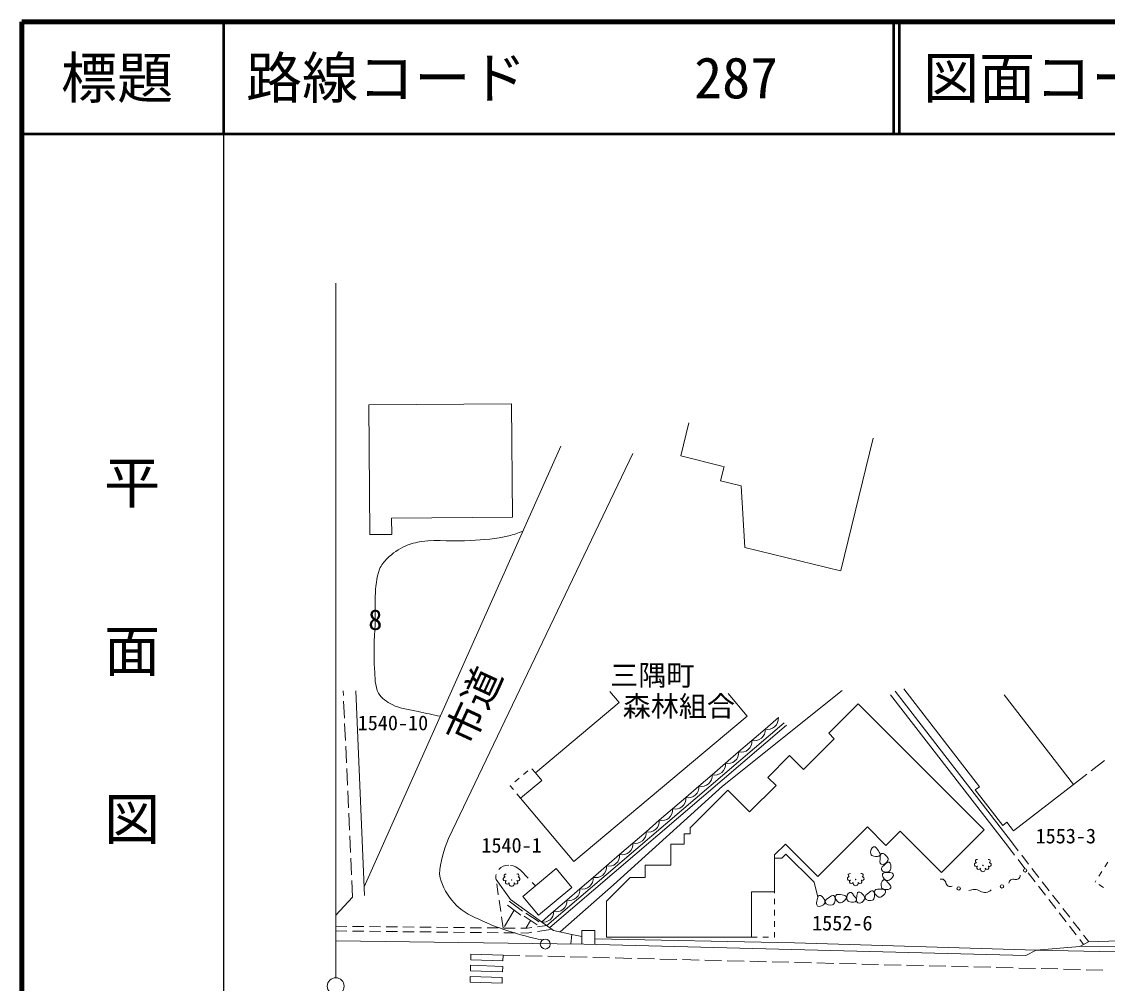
# Model space of a CAD drawing. Units: millimetres, scale not verified. Extents: x 40000 to 680000, y 20000 to 380000.
# Drawn here: x 40000 to 136805, y 294265 to 380000 of the extents above; entities that cross this region are included whole.
import ezdxf
from ezdxf.enums import TextEntityAlignment as Align

# ---------------------------------------------------------------- set-up
doc = ezdxf.new("R2010")
doc.units = ezdxf.units.MM
doc.header["$LTSCALE"] = 1000
for name, color, linetype, lineweight in [('M-BGD', 7, 'Continuous', 13), ('M-BMK-OTRS', 5, 'Continuous', 13), ('M-TTL', 2, 'Continuous', 140), ('M-TTL-BAND', 7, 'Continuous', 25), ('M-TTL-LINE', 7, 'Continuous', 50), ('M-TTL-TXT', 7, 'Continuous', 13), ('M-WORK', 1, 'Continuous', 13)]:
    doc.layers.add(name, color=color, linetype=linetype, lineweight=lineweight)
doc.styles.add('@ＭＳ ゴシック', font='')
doc.styles.add('ＭＳ ゴシック', font='')
doc.styles.get('@ＭＳ ゴシック').set_extended_font_data('@MS Gothic')
doc.styles.get('ＭＳ ゴシック').set_extended_font_data('MS Gothic')

msp = doc.modelspace()

# ---------------------------------------------------------------- linework, layer by layer
at = {"layer": 'M-BGD'}
msp.add_line((68000, 294756), (68000, 356696), dxfattribs=at)
msp.add_circle((68000, 294006), 750, dxfattribs=at)
at = {"layer": 'M-BMK-OTRS'}
msp.add_line((89944, 297763), (68000, 298057), dxfattribs=at)
at = {"layer": 'M-TTL'}
for p, q in [((40000, 380000), (40000, 20000)), ((680000, 380000), (40000, 380000))]:
    msp.add_line(p, q, dxfattribs=at)
at = {"layer": 'M-TTL-BAND'}
msp.add_line((58000, 370000), (58000, 20000), dxfattribs=at)
at = {"layer": 'M-TTL-LINE'}
for p, q in [((58000, 380000), (58000, 370000)), ((117750, 380000), (117750, 370000)), ((118250, 380000), (118250, 370000)), ((40000, 370000), (680000, 370000))]:
    msp.add_line(p, q, dxfattribs=at)
at = {"layer": 'M-WORK'}
for p, q in [((70968, 345834), (83689, 345920)), ((70968, 345834), (71046, 334269)), ((83689, 345920), (83757, 335812)), ((99500, 344224), (98775, 341286)), ((115939, 342856), (113030, 331064)), ((88061, 342167), (70539, 302854)), ((94511, 341488), (78055, 307164)), ((102564, 340351), (98775, 341286)), ((102319, 339074), (102630, 340335)), ((102319, 339074), (104147, 338623)), ((104487, 333134), (104147, 338623)), ((83757, 335812), (72987, 335739)), ((72997, 334282), (72987, 335739)), ((71046, 334269), (72997, 334282)), ((104487, 333134), (113021, 331028)), ((118675, 320505), (125405, 311795)), ((68685, 319912), (68666, 320341)), ((70572, 302086), (69797, 320332)), ((93287, 319297), (92459, 320283)), ((113149, 320366), (102492, 311851)), ((104698, 318094), (103009, 320108)), ((117487, 319993), (127927, 306484)), ((117883, 320298), (128257, 306874)), ((133785, 311988), (127609, 319980)), ((68776, 317914), (68708, 319412)), ((85802, 313019), (93287, 319297)), ((114594, 319178), (111971, 316555)), ((125821, 307951), (114594, 319178)), ((104698, 318094), (89223, 305115)), ((107471, 317949), (106292, 316932)), ((68867, 315916), (68799, 317415)), ((107990, 317497), (86840, 299411)), ((108185, 317269), (87091, 299231)), ((106292, 316932), (105113, 315915)), ((111971, 316555), (112453, 316073)), ((105113, 315915), (103933, 314898)), ((112453, 316073), (109710, 313330)), ((68958, 313918), (68890, 315417)), ((103933, 314898), (102754, 313881)), ((102754, 313881), (101575, 312863)), ((108478, 314561), (106541, 312624)), ((109710, 313330), (108478, 314561)), ((135367, 313210), (136554, 314128)), ((69049, 311920), (68981, 313419)), ((84737, 312872), (85121, 313193)), ((85493, 313388), (85802, 313019)), ((85802, 313019), (86368, 312344)), ((101575, 312863), (100396, 311846)), ((133785, 311988), (134971, 312905)), ((83552, 311877), (83588, 311908)), ((83842, 311531), (83552, 311877)), ((83971, 312229), (84354, 312550)), ((86368, 312344), (84485, 310764)), ((102492, 311851), (92779, 303050)), ((100396, 311846), (99217, 310829)), ((107266, 311899), (104914, 309547)), ((106541, 312624), (107266, 311899)), ((125405, 311795), (125035, 311509)), ((133785, 311988), (128445, 307861)), ((69140, 309922), (69072, 311421)), ((84485, 310764), (84164, 311147)), ((84485, 310764), (89223, 305115)), ((99217, 310829), (98038, 309812)), ((102974, 311488), (99618, 308132)), ((104914, 309547), (102974, 311488)), ((127488, 308335), (125035, 311509)), ((98038, 309812), (96859, 308795)), ((69232, 307924), (69163, 309423)), ((96859, 308795), (95679, 307778)), ((99618, 308132), (99618, 307595)), ((111005, 303785), (115421, 308201)), ((115421, 308201), (117069, 306553)), ((122020, 304149), (125821, 307951)), ((127488, 308335), (127858, 308621)), ((127858, 308621), (128445, 307861)), ((69323, 305926), (69254, 307425)), ((95679, 307778), (94500, 306761)), ((99618, 307595), (99077, 307595)), ((99077, 307595), (99077, 306680)), ((117069, 306553), (118343, 307826)), ((118343, 307826), (122020, 304149)), ((128257, 306874), (128868, 306083)), ((94500, 306761), (93321, 305744)), ((99077, 306680), (97874, 306680)), ((97874, 306680), (97874, 304804)), ((107144, 305710), (108112, 306678)), ((108112, 306678), (111005, 303785)), ((127927, 306484), (128538, 305692)), ((69414, 303929), (69345, 305427)), ((93321, 305744), (92142, 304727)), ((107144, 302420), (107144, 305710)), ((107778, 305417), (107144, 305417)), ((108151, 305789), (107778, 305417)), ((108151, 305789), (110655, 303285)), ((128844, 305297), (129456, 304505)), ((129174, 305688), (129785, 304896)), ((136862, 305076), (136592, 304655)), ((84474, 304347), (85168, 303626)), ((84681, 302014), (87659, 304493)), ((87659, 304493), (89053, 302818)), ((92142, 304727), (90963, 303710)), ((97874, 304804), (95601, 304804)), ((95601, 304804), (95601, 303685)), ((129761, 304110), (130373, 303318)), ((130091, 304501), (130703, 303709)), ((136322, 304234), (136052, 303813)), ((69505, 301931), (69436, 303429)), ((82301, 303508), (83588, 301739)), ((82502, 302158), (82355, 303147)), ((85514, 303265), (85812, 302956)), ((92779, 303050), (88031, 298846)), ((90963, 303710), (89784, 302693)), ((94268, 303685), (92156, 301574)), ((94268, 303685), (95601, 303685)), ((110655, 303285), (110987, 301955)), ((131008, 303314), (131620, 302523)), ((135782, 303392), (135719, 303294)), ((136463, 302818), (136042, 303087)), ((89053, 302818), (86075, 300339)), ((89784, 302693), (88605, 301676)), ((105087, 298366), (105087, 302420)), ((105087, 302420), (107144, 302420)), ((107144, 302309), (107144, 302420)), ((130679, 302923), (131290, 302132)), ((131926, 302127), (132537, 301336)), ((68000, 300340), (69505, 301931)), ((82722, 300674), (82575, 301664)), ((83310, 301217), (84518, 300342)), ((83464, 301583), (84672, 300707)), ((83588, 301739), (87435, 298985)), ((86075, 300339), (84681, 302014)), ((88605, 301676), (87426, 300659)), ((92156, 298366), (92156, 301574)), ((107144, 301309), (107144, 301809)), ((131596, 301736), (132207, 300945)), ((82943, 299191), (82796, 300180)), ((83914, 300780), (83048, 299342)), ((84795, 300238), (85969, 299467)), ((84964, 300508), (86137, 299738)), ((87426, 300659), (86369, 299748)), ((107144, 300309), (107144, 300809)), ((132513, 300549), (133125, 299758)), ((132843, 300940), (133454, 300149)), ((68000, 299353), (69000, 299342)), ((69500, 299337), (70500, 299326)), ((71000, 299321), (72000, 299310)), ((72500, 299304), (73500, 299293)), ((74000, 299288), (75000, 299277)), ((75500, 299272), (76499, 299261)), ((76999, 299255), (77999, 299244)), ((78499, 299239), (79499, 299228)), ((79999, 299223), (80999, 299212)), ((81499, 299206), (82499, 299196)), ((82999, 299190), (83999, 299179)), ((84499, 299174), (85076, 299168)), ((85382, 299852), (84989, 299221)), ((85076, 299168), (85494, 299230)), ((85989, 299303), (86819, 299426)), ((107144, 299309), (107144, 299809)), ((133430, 299362), (134042, 298571)), ((133760, 299753), (134372, 298962)), ((68000, 298931), (69000, 298920)), ((69500, 298915), (70500, 298904)), ((71000, 298899), (72000, 298888)), ((72500, 298882), (73500, 298872)), ((74000, 298866), (75000, 298855)), ((75500, 298850), (76499, 298839)), ((76999, 298834), (77999, 298823)), ((78499, 298817), (79499, 298806)), ((79999, 298801), (80999, 298790)), ((81499, 298785), (82499, 298774)), ((82999, 298768), (83999, 298757)), ((84499, 298752), (85070, 298746)), ((85070, 298746), (85494, 298809)), ((85989, 298882), (86973, 299028)), ((86973, 299028), (87306, 299077)), ((87435, 298985), (89062, 298606)), ((89062, 298606), (88967, 297788)), ((89062, 298606), (89944, 298445)), ((89944, 298963), (89944, 297763)), ((89944, 298963), (91115, 298963)), ((91115, 298963), (91115, 297733)), ((91115, 298224), (108907, 297874)), ((105087, 298366), (92156, 298366)), ((105087, 298366), (105587, 298366)), ((106087, 298366), (106587, 298366)), ((107087, 298366), (107144, 298366)), ((107144, 298366), (107144, 298809)), ((134348, 298175), (134697, 297723)), ((134677, 298566), (135145, 297961)), ((88967, 297788), (129531, 296738)), ((108907, 297874), (130474, 297230)), ((129531, 296738), (130474, 297230)), ((130474, 297230), (134349, 297530)), ((130474, 297230), (137569, 297061)), ((134349, 297530), (135123, 297960)), ((134349, 297530), (138128, 297571)), ((135123, 297960), (137826, 298064)), ((80044, 296369), (80061, 296868)), ((80044, 296369), (82906, 296273)), ((80061, 296868), (82923, 296773)), ((82923, 296773), (82906, 296273)), ((82923, 296773), (84422, 296736)), ((84922, 296723), (86422, 296686)), ((86922, 296673), (88421, 296636)), ((88921, 296623), (90420, 296586)), ((90920, 296574), (92420, 296536)), ((92920, 296524), (94419, 296486)), ((94919, 296474), (96419, 296436)), ((96918, 296424), (98418, 296387)), ((98918, 296374), (100417, 296337)), ((100917, 296324), (102417, 296287)), ((102917, 296274), (104416, 296237)), ((104916, 296225), (106416, 296187)), ((80011, 295369), (80028, 295869)), ((80011, 295369), (82873, 295274)), ((80028, 295869), (82889, 295774)), ((82889, 295774), (82873, 295274)), ((106915, 296175), (108415, 296137)), ((108915, 296125), (110414, 296087)), ((110914, 296075), (112414, 296038)), ((112913, 296025), (114413, 295988)), ((114913, 295975), (116412, 295938)), ((116912, 295925), (118412, 295888)), ((118912, 295876), (120411, 295838)), ((120911, 295826), (122411, 295788)), ((122910, 295776), (124410, 295738)), ((124910, 295726), (126409, 295689)), ((126909, 295676), (128409, 295639)), ((128909, 295626), (130408, 295589)), ((130908, 295576), (132407, 295539)), ((132907, 295527), (134407, 295489)), ((134907, 295477), (136406, 295439)), ((79978, 294370), (79994, 294870)), ((79978, 294370), (82839, 294274)), ((79994, 294870), (82856, 294774)), ((82856, 294774), (82839, 294274))]:
    msp.add_line(p, q, dxfattribs=at)
for centre, radius in [((125710, 304769), 23.1), ((83685, 303480), 23.1), ((114370, 303520), 23.1), ((86688, 297760), 441)]:
    msp.add_circle(centre, radius, dxfattribs=at)
for centre, radius, start, end in [((106517, 317862), 958, 256.39438, 5.16315), ((105338, 316845), 958, 256.39438, 5.16315), ((104159, 315828), 958, 256.39438, 5.16315), ((102980, 314811), 958, 256.39438, 5.16315), ((101800, 313794), 958, 256.39438, 5.16315), ((100621, 312777), 958, 256.39438, 5.16315), ((99442, 311760), 958, 256.39438, 5.16315), ((98263, 310743), 958, 256.39438, 5.16315), ((97084, 309726), 958, 256.39438, 5.16315), ((95905, 308709), 958, 256.39438, 5.16315), ((87985, 302940), 10792, 156.95947, 174.38266), ((94726, 307692), 958, 256.39438, 5.16315), ((93546, 306675), 958, 256.39438, 5.16315), ((92367, 305658), 958, 256.39438, 5.16315), ((125133, 304848), 171, 88.13012, 305.00001), ((125188, 305156), 145, 70.00006, 249.99998), ((126232, 305156), 145, 290.00002, 110.00003), ((126287, 304848), 171, 235.00002, 91.86993), ((82478, 305057), 5339, 191.45186, 247.04334), ((83377, 303702), 1093, 87.49335, 139.91863), ((83164, 303868), 145, 70.00006, 249.99998), ((83364, 303197), 1599, 45.99912, 81.83874), ((84207, 303868), 145, 290.00002, 110.00003), ((91188, 304641), 958, 256.39438, 5.16315), ((113849, 303907), 145, 70.00006, 249.99998), ((114892, 303907), 145, 290.00002, 110.00003), ((125330, 304568), 171, 125.00005, 341.86992), ((125710, 304442), 230, 161.56506, 18.43499), ((126091, 304568), 171, 198.13012, 55.00005), ((129473, 304334), 150, 360, 180), ((129473, 304334), 150, 180, 360), ((83377, 303702), 1093, 166.13127, 190.2706), ((83109, 303560), 171, 88.13012, 305.00001), ((83305, 303280), 171, 125.00005, 341.86992), ((83686, 303154), 230, 161.56506, 18.43499), ((84066, 303280), 171, 198.13012, 55.00005), ((84263, 303560), 171, 235.00002, 91.86993), ((90009, 303624), 958, 256.39438, 5.16315), ((113794, 303600), 171, 88.13012, 305.00001), ((113990, 303319), 171, 125.00005, 341.86992), ((114371, 303193), 230, 161.56506, 18.43499), ((114751, 303319), 171, 198.13012, 55.00005), ((114947, 303600), 171, 235.00002, 91.86993), ((122017, 303151), 407, 8.31475, 106.9846), ((122794, 303272), 380, 189.48806, 298.09992), ((127415, 302902), 150, 360, 180), ((128425, 303133), 407, 72.69434, 171.3642), ((128652, 303886), 380, 253.86765, 2.47951), ((88830, 302607), 958, 256.39438, 5.16315), ((123553, 302725), 150, 360, 180), ((123553, 302725), 150, 180, 360), ((124930, 301595), 1036, 58.54647, 116.18432), ((125884, 303177), 812, 239.36776, 315.2642), ((127415, 302902), 150, 180, 360), ((87651, 301590), 958, 256.39438, 5.16315), ((90992, 322008), 24300, 244.14618, 259.24342), ((86564, 300590), 864, 256.94479, 4.61275)]:
    msp.add_arc(centre, radius, start, end, dxfattribs=at)
for points, knots in [([(84681, 334585), (84265, 334438), (83861, 334246), (83431, 334146), (82316, 333886), (81164, 333813), (80023, 333733), (78577, 333631), (77111, 333849), (75676, 333646), (75170, 333575), (74660, 333464), (74196, 333251), (73611, 332981), (73062, 332609), (72604, 332157), (72321, 331879), (72051, 331558), (71915, 331185), (71351, 329635), (71587, 327901), (71510, 326253), (71449, 324935), (71366, 323610), (71467, 322294), (71524, 321563), (71466, 320762), (71829, 320125), (72089, 319669), (72568, 319352), (73034, 319110), (73745, 318739), (74578, 318676), (75358, 318490), (76009, 318334), (76667, 318212), (77322, 318073)], [0, 0, 0, 0, 1, 1, 1, 2, 2, 2, 3, 3, 3, 4, 4, 4, 5, 5, 5, 6, 6, 6, 7, 7, 7, 8, 8, 8, 9, 9, 9, 10, 10, 10, 11, 11, 11, 12, 12, 12, 12]), ([(115717, 305808), (115659, 306027), (115750, 306387), (115971, 306440), (116158, 306485), (116297, 306220), (116406, 306061), (116484, 305949), (116617, 305795), (116547, 305678), (116451, 305516), (116170, 305545), (115987, 305594), (115876, 305623), (115747, 305697), (115717, 305808)], [0, 0, 0, 0, 1, 1, 1, 2, 2, 2, 3, 3, 3, 4, 4, 4, 5, 5, 5, 5]), ([(117248, 305218), (117157, 305010), (116860, 304786), (116655, 304883), (116481, 304964), (116538, 305258), (116551, 305450), (116561, 305586), (116553, 305789), (116680, 305837), (116857, 305904), (117059, 305705), (117171, 305553), (117239, 305461), (117294, 305323), (117248, 305218)], [0, 0, 0, 0, 1, 1, 1, 2, 2, 2, 3, 3, 3, 4, 4, 4, 5, 5, 5, 5]), ([(117316, 304218), (117104, 304135), (116736, 304186), (116659, 304400), (116593, 304581), (116842, 304748), (116987, 304874), (117090, 304964), (117228, 305113), (117352, 305057), (117524, 304979), (117526, 304696), (117498, 304510), (117481, 304396), (117423, 304259), (117316, 304218)], [0, 0, 0, 0, 1, 1, 1, 2, 2, 2, 3, 3, 3, 4, 4, 4, 5, 5, 5, 5]), ([(117105, 303442), (116897, 303533), (116673, 303829), (116770, 304035), (116851, 304209), (117146, 304152), (117337, 304138), (117473, 304129), (117676, 304136), (117724, 304009), (117791, 303833), (117592, 303631), (117441, 303519), (117348, 303451), (117210, 303395), (117105, 303442)], [0, 0, 0, 0, 1, 1, 1, 2, 2, 2, 3, 3, 3, 4, 4, 4, 5, 5, 5, 5]), ([(116663, 302823), (116581, 303035), (116632, 303403), (116846, 303480), (117027, 303546), (117194, 303297), (117320, 303152), (117409, 303049), (117559, 302911), (117503, 302787), (117425, 302615), (117142, 302613), (116955, 302641), (116842, 302658), (116705, 302717), (116663, 302823)], [0, 0, 0, 0, 1, 1, 1, 2, 2, 2, 3, 3, 3, 4, 4, 4, 5, 5, 5, 5]), ([(111605, 301415), (111491, 301219), (111172, 301029), (110978, 301148), (110814, 301248), (110904, 301534), (110938, 301723), (110963, 301857), (110978, 302060), (111109, 302094), (111292, 302141), (111470, 301921), (111565, 301757), (111623, 301658), (111663, 301515), (111605, 301415)], [0, 0, 0, 0, 1, 1, 1, 2, 2, 2, 3, 3, 3, 4, 4, 4, 5, 5, 5, 5]), ([(112288, 301251), (112069, 301192), (111709, 301284), (111656, 301505), (111611, 301692), (111876, 301831), (112035, 301940), (112147, 302017), (112300, 302150), (112417, 302081), (112580, 301985), (112550, 301703), (112502, 301521), (112472, 301410), (112399, 301280), (112288, 301251)], [0, 0, 0, 0, 1, 1, 1, 2, 2, 2, 3, 3, 3, 4, 4, 4, 5, 5, 5, 5]), ([(112856, 301472), (112660, 301586), (112470, 301905), (112589, 302099), (112689, 302263), (112975, 302173), (113164, 302138), (113298, 302114), (113501, 302099), (113535, 301967), (113582, 301784), (113362, 301606), (113198, 301511), (113099, 301454), (112956, 301414), (112856, 301472)], [0, 0, 0, 0, 1, 1, 1, 2, 2, 2, 3, 3, 3, 4, 4, 4, 5, 5, 5, 5]), ([(113587, 301738), (113529, 301957), (113620, 302317), (113841, 302370), (114028, 302415), (114167, 302150), (114276, 301991), (114354, 301879), (114487, 301726), (114417, 301608), (114321, 301446), (114040, 301475), (113857, 301524), (113746, 301554), (113617, 301627), (113587, 301738)], [0, 0, 0, 0, 1, 1, 1, 2, 2, 2, 3, 3, 3, 4, 4, 4, 5, 5, 5, 5]), ([(115163, 301759), (115071, 301551), (114775, 301327), (114569, 301424), (114395, 301505), (114452, 301800), (114466, 301991), (114476, 302127), (114468, 302330), (114595, 302378), (114772, 302445), (114973, 302246), (115085, 302095), (115153, 302002), (115209, 301864), (115163, 301759)], [0, 0, 0, 0, 1, 1, 1, 2, 2, 2, 3, 3, 3, 4, 4, 4, 5, 5, 5, 5]), ([(115860, 301671), (115648, 301589), (115280, 301640), (115203, 301854), (115138, 302034), (115386, 302202), (115532, 302328), (115634, 302417), (115773, 302566), (115897, 302510), (116069, 302433), (116071, 302150), (116042, 301963), (116025, 301850), (115967, 301713), (115860, 301671)], [0, 0, 0, 0, 1, 1, 1, 2, 2, 2, 3, 3, 3, 4, 4, 4, 5, 5, 5, 5]), ([(116400, 301954), (116192, 302045), (115968, 302341), (116065, 302547), (116146, 302721), (116440, 302664), (116632, 302650), (116768, 302641), (116971, 302649), (117019, 302521), (117086, 302345), (116887, 302143), (116735, 302031), (116643, 301963), (116505, 301907), (116400, 301954)], [0, 0, 0, 0, 1, 1, 1, 2, 2, 2, 3, 3, 3, 4, 4, 4, 5, 5, 5, 5])]:
    msp.add_open_spline(points, degree=3, knots=knots, dxfattribs=at)

# ---------------------------------------------------------------- texts
at = {"layer": 'M-TTL-BAND', "style": '@ＭＳ ゴシック'}
msp.add_text('平\u3000\u3000面\u3000\u3000図', height=3666, rotation=270, dxfattribs=at).set_placement((49777, 306475), align=Align.MIDDLE_RIGHT)
at = {"layer": 'M-TTL-TXT', "style": 'ＭＳ ゴシック'}
msp.add_text('標題', height=3666, dxfattribs=at).set_placement((48500, 375000), align=Align.MIDDLE_CENTER)
for s, p in [('路線コード      287', (60000, 375000)), ('図面コード      10-0', (120380, 375000))]:
    msp.add_text(s, height=3666, dxfattribs=at).set_placement(p, align=Align.MIDDLE_LEFT)
at = {"layer": 'M-WORK', "style": 'ＭＳ ゴシック'}
for s, height, p in [('8', 1833, (70907, 325216)), ('森林組合', 1833, (93600, 317497)), ('1540-10', 1320, (69959, 316429)), ('1553-3', 1320, (130413, 306341)), ('1540-1', 1320, (80987, 305518)), ('1552-6', 1320, (110480, 298578))]:
    msp.add_text(s, height=height, dxfattribs=at).set_placement(p, align=Align.BOTTOM_LEFT)
msp.add_text('市道', height=2566, rotation=65.247, dxfattribs=at).set_placement((80692, 315005), align=Align.BOTTOM_LEFT)
msp.add_text('三隅町', height=1833, dxfattribs=at).set_placement((96238, 320259), align=Align.BOTTOM_CENTER)

doc.saveas('drawing.dxf')
